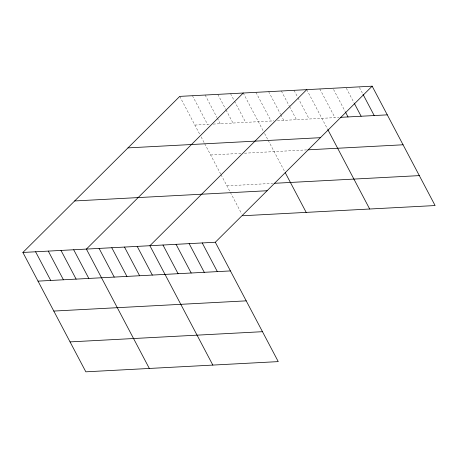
<?xml version="1.0" encoding="UTF-8"?>
<svg xmlns="http://www.w3.org/2000/svg" width="458" height="458" viewBox="0 0 458 458"><rect width="100%" height="100%" fill="white"/><g stroke="black" fill="none" stroke-linecap="round" stroke-linejoin="round"><path stroke-width="0.34" stroke-dasharray="2.29 1.72" d="M194.868 125.063L210.388 124.238M213.21 124.089L273.884 120.872M277.411 120.683L339.08 117.414M210.646 154.987L240.982 153.378M244.509 153.195L306.597 149.898M226.899 185.822L272.762 183.389M359.41 87.495L362.696 93.73M346.322 88.188L353.885 102.529M333.567 89.505L345.074 111.328M319.827 88.955L334.947 117.632M306.74 89.648L327.453 128.927M294.042 90.323L297.66 97.182M297.986 97.8L309.161 119M281.344 90.993L289.233 105.958M289.559 106.582L296.463 119.67M268.646 91.669L280.473 114.111M280.806 114.735L283.765 120.345M255.942 92.344L271.062 121.021M243.244 93.014L263.293 131.045M264.61 133.541L267.896 139.776M268.228 140.4L284.87 171.973M230.546 93.69L234.158 100.548M234.49 101.172L245.665 122.366M217.842 94.365L225.731 109.325M226.063 109.949L232.962 123.042M205.144 95.035L216.977 117.483M217.304 118.101L220.264 123.712M192.446 95.711L207.566 124.387M179.748 96.386L199.797 134.412M201.114 136.908L204.4 143.142M204.726 143.766L220.722 174.109M221.048 174.721L241.692 213.88"/><path stroke-width="0.69" d="M22.9 252.455L215.317 242.248L278.252 361.614L85.835 371.822L22.9 252.455L179.748 96.386L372.165 86.178L435.1 205.545L242.683 215.752M243.244 93.014L86.396 249.089L149.331 368.455M306.74 89.648L149.898 245.717L212.833 365.083M215.317 242.248L372.165 86.178M340.454 117.34L387.285 114.855M127.988 147.888L320.405 137.681M308.011 149.823L403.063 144.785M274.17 183.315L419.322 175.614M74.66 200.953L267.077 190.746M38.02 281.132L230.437 270.924M53.798 311.062L246.221 300.854M70.057 341.897L262.474 331.689M363.022 94.354L374.197 115.548M354.211 103.153L361.116 116.24M345.401 111.952L348.028 116.939M327.779 129.545L369.675 209.014M285.197 172.586L306.179 212.38M202.236 242.94L217.355 271.623M189.148 243.639L204.268 272.315M176.067 244.332L191.186 273.008M162.979 245.024L178.099 273.701M137.2 246.393L152.319 275.069M124.496 247.068L139.616 275.745M111.798 247.738L126.918 276.414M99.1 248.413L114.219 277.09M73.698 249.759L88.818 278.435M61 250.434L76.12 279.111M48.302 251.11L63.422 279.786M35.598 251.78L50.718 280.456"/></g></svg>
